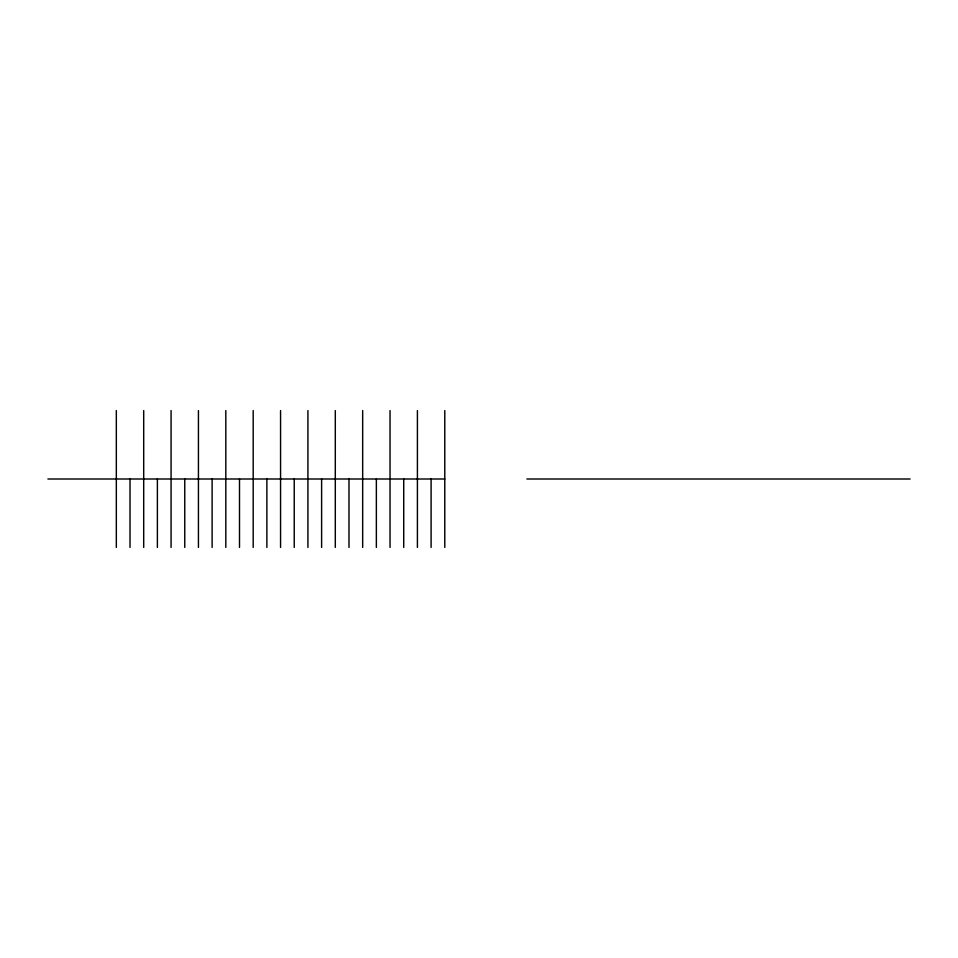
<?xml version="1.0" encoding="UTF-8"?>
<svg xmlns="http://www.w3.org/2000/svg" width="958" height="958" viewBox="0 0 958 958"><rect width="100%" height="100%" fill="white"/><g stroke="black" fill="none" stroke-linecap="round" stroke-linejoin="round"><path stroke-width="1.44" d="M47.9 479L444.787 479M526.9 479L910.1 479M444.787 410.575L444.787 547.425M431.1 479L431.1 547.425M417.413 410.575L417.413 547.425M403.725 479L403.725 547.425M390.038 410.575L390.038 547.425M376.362 479L376.362 547.425M362.675 410.575L362.675 547.425M348.987 479L348.987 547.425M335.3 410.575L335.3 547.425M321.613 479L321.613 547.425M307.925 410.575L307.925 547.425M294.238 479L294.238 547.425M280.562 410.575L280.562 547.425M266.875 479L266.875 547.425M253.187 410.575L253.187 547.425M239.5 479L239.5 547.425M225.813 410.575L225.813 547.425M212.125 479L212.125 547.425M198.438 410.575L198.438 547.425M184.762 479L184.762 547.425M171.075 410.575L171.075 547.425M157.387 479L157.387 547.425M143.7 410.575L143.7 547.425M130.013 479L130.013 547.425M116.325 410.575L116.325 547.425"/></g></svg>
